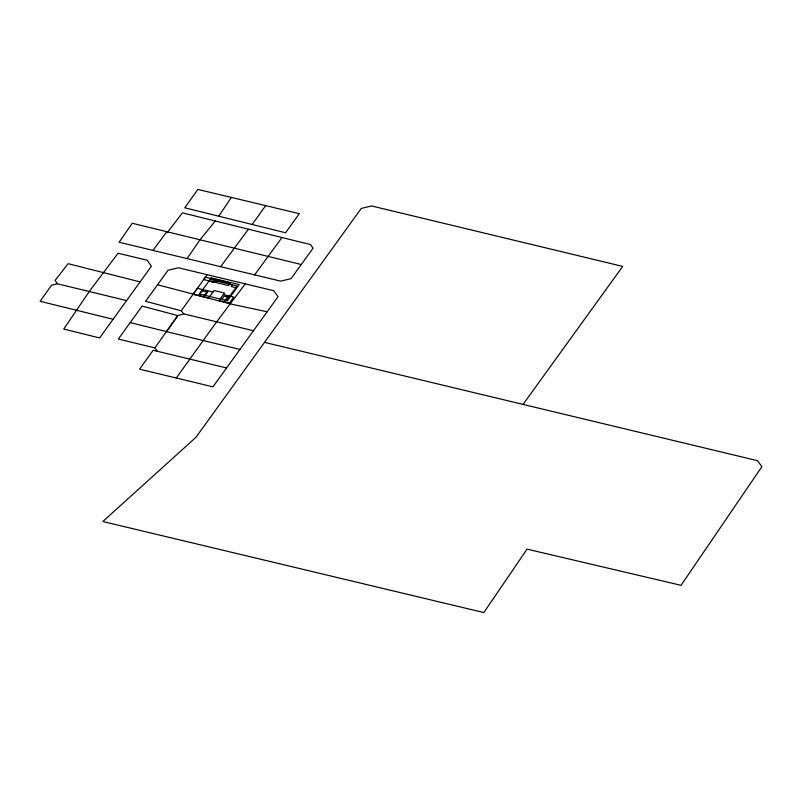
<?xml version="1.0" encoding="UTF-8"?>
<svg xmlns="http://www.w3.org/2000/svg" width="802" height="802" viewBox="0 0 802 802"><rect width="100%" height="100%" fill="white"/><g stroke="black" fill="none" stroke-linecap="round" stroke-linejoin="round"><path stroke-width="1.2" d="M218.745 216.199L231.357 197.432M167.548 232.269L182.415 212.851L310.514 244.58L313.041 248.189L301.271 264.51L132.25 223.257L119.117 242.234L187.056 258.605L200.099 239.658L215.287 220.991M130.225 322.574L166.565 331.637L177.823 315.587L142.124 306.083L118.315 339.076L154.886 347.888L177.803 315.597L183.858 313.903L253.462 330.725M252.169 224.48L265.673 205.613M207.187 274.695L178.405 267.768L168.029 270.234L145.593 301.291L181.222 310.795L207.187 274.695L273.733 290.715L278.013 296.72L212.941 386.835L139.608 369.181L153.162 350.284L226.575 367.958M126.606 300.58L99.618 337.953L63.759 329.041L89.914 290.565L118.064 253.231L147.127 260.229L151.408 266.244L126.606 300.58L57.413 283.798L51.579 285.191L40.1 301.291L113.122 319.276M198.274 295.537L202.595 289.552M203.457 296.79L207.788 290.795M205.222 295.417L207.608 292.118L201.964 290.755M215.758 280.83L214.535 282.525L208.891 281.171M216.149 282.575L217.873 280.179M221.823 299.417L224.209 296.108L228.961 297.251M232.359 284.83L231.136 286.525L235.888 287.667M224.219 301.783L228.54 295.788M226.565 300.56L237.111 285.973L210.114 279.467M245.252 283.858L216.52 322.013L176.28 378.003M301.271 264.51L291.056 278.655L280.65 281.131L187.056 258.605M523.145 404.268L622.703 266.404L371.637 205.964L361.251 208.44L195.959 437.311L102.826 521.521L483.837 612.568L527.054 549.129L681.058 585.33L761.9 466.664L757.509 460.679L264.53 342.374M281.953 237.512L254.625 274.865M153.002 250.404L166.575 232.019M248.419 229.202L220.64 266.685M267.136 311.777L230.705 303.988L157.533 284.76M212.981 292.048L197.412 288.299L193.081 294.294L208.65 298.033L214.084 290.514L224.46 293.011L219.026 300.539L229.402 303.036L233.733 297.041L223.357 294.545M166.565 331.637L239.948 349.441M140.099 281.893L68.13 263.688L55.107 280.419L57.413 283.798M181.222 310.795L183.858 313.903M154.886 347.888L157.292 351.306M197.853 189.432L184.781 207.798L285.582 232.75L299.306 213.653L197.853 189.432M205.422 277.181L203.688 279.577L228.6 285.572L230.324 283.176L205.422 277.181M211.277 277.863L199.578 294.063L227.467 300.77L239.166 284.58L211.277 277.863"/></g></svg>
